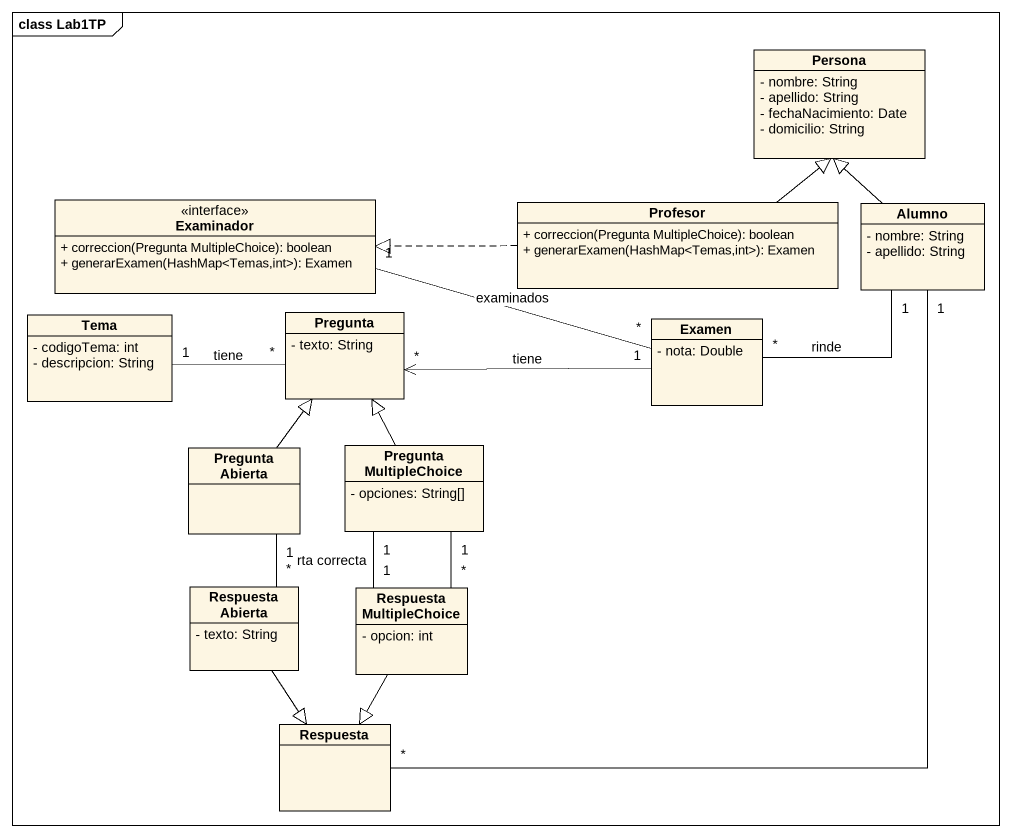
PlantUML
@startuml
mainframe class Lab1TP
hide circle
hide empty members
skinparam classAttributeIconSize 0
class Persona {
  - nombre: String
  - apellido: String
  - fechaNacimiento: Date
  - domicilio: String
}
class Examinador <<interface>> {
  + correccion(Pregunta MultipleChoice): boolean
  + generarExamen(HashMap<Temas,int>): Examen
}
class Profesor {
  + correccion(Pregunta MultipleChoice): boolean
  + generarExamen(HashMap<Temas,int>): Examen
}
class Alumno {
  - nombre: String
  - apellido: String
}
class Tema {
  - codigoTema: int
  - descripcion: String
}
class Pregunta {
  - texto: String
}
class Examen {
  - nota: Double
}
class "Pregunta Abierta" as Pregunta_Abierta
class "Pregunta MultipleChoice" as Pregunta_MultipleChoice {
  - opciones: String[]
}
class "Respuesta Abierta" as Respuesta_Abierta {
  - texto: String
}
class "Respuesta MultipleChoice" as Respuesta_MultipleChoice {
  - opcion: int
}
class Respuesta
Examinador "1" -right- "*" Examen : examinados
Profesor -up-|> Persona
Profesor .left.|> Examinador
Alumno -up-|> Persona
Pregunta "*" -left- "1" Tema : tiene
Examen "*" -right- "1" Alumno : rinde
Examen "1" -left-> "*" Pregunta : tiene
Pregunta_Abierta -up-|> Pregunta
Pregunta_MultipleChoice -up-|> Pregunta
Pregunta_MultipleChoice "1" -- "1" Respuesta_MultipleChoice : rta correcta
Respuesta_Abierta "*" -up- "1" Pregunta_Abierta
Respuesta_Abierta --|> Respuesta
Respuesta_MultipleChoice "*" -up- "1" Pregunta_MultipleChoice
Respuesta_MultipleChoice --|> Respuesta
Respuesta "*" -up- "1" Alumno
@enduml
